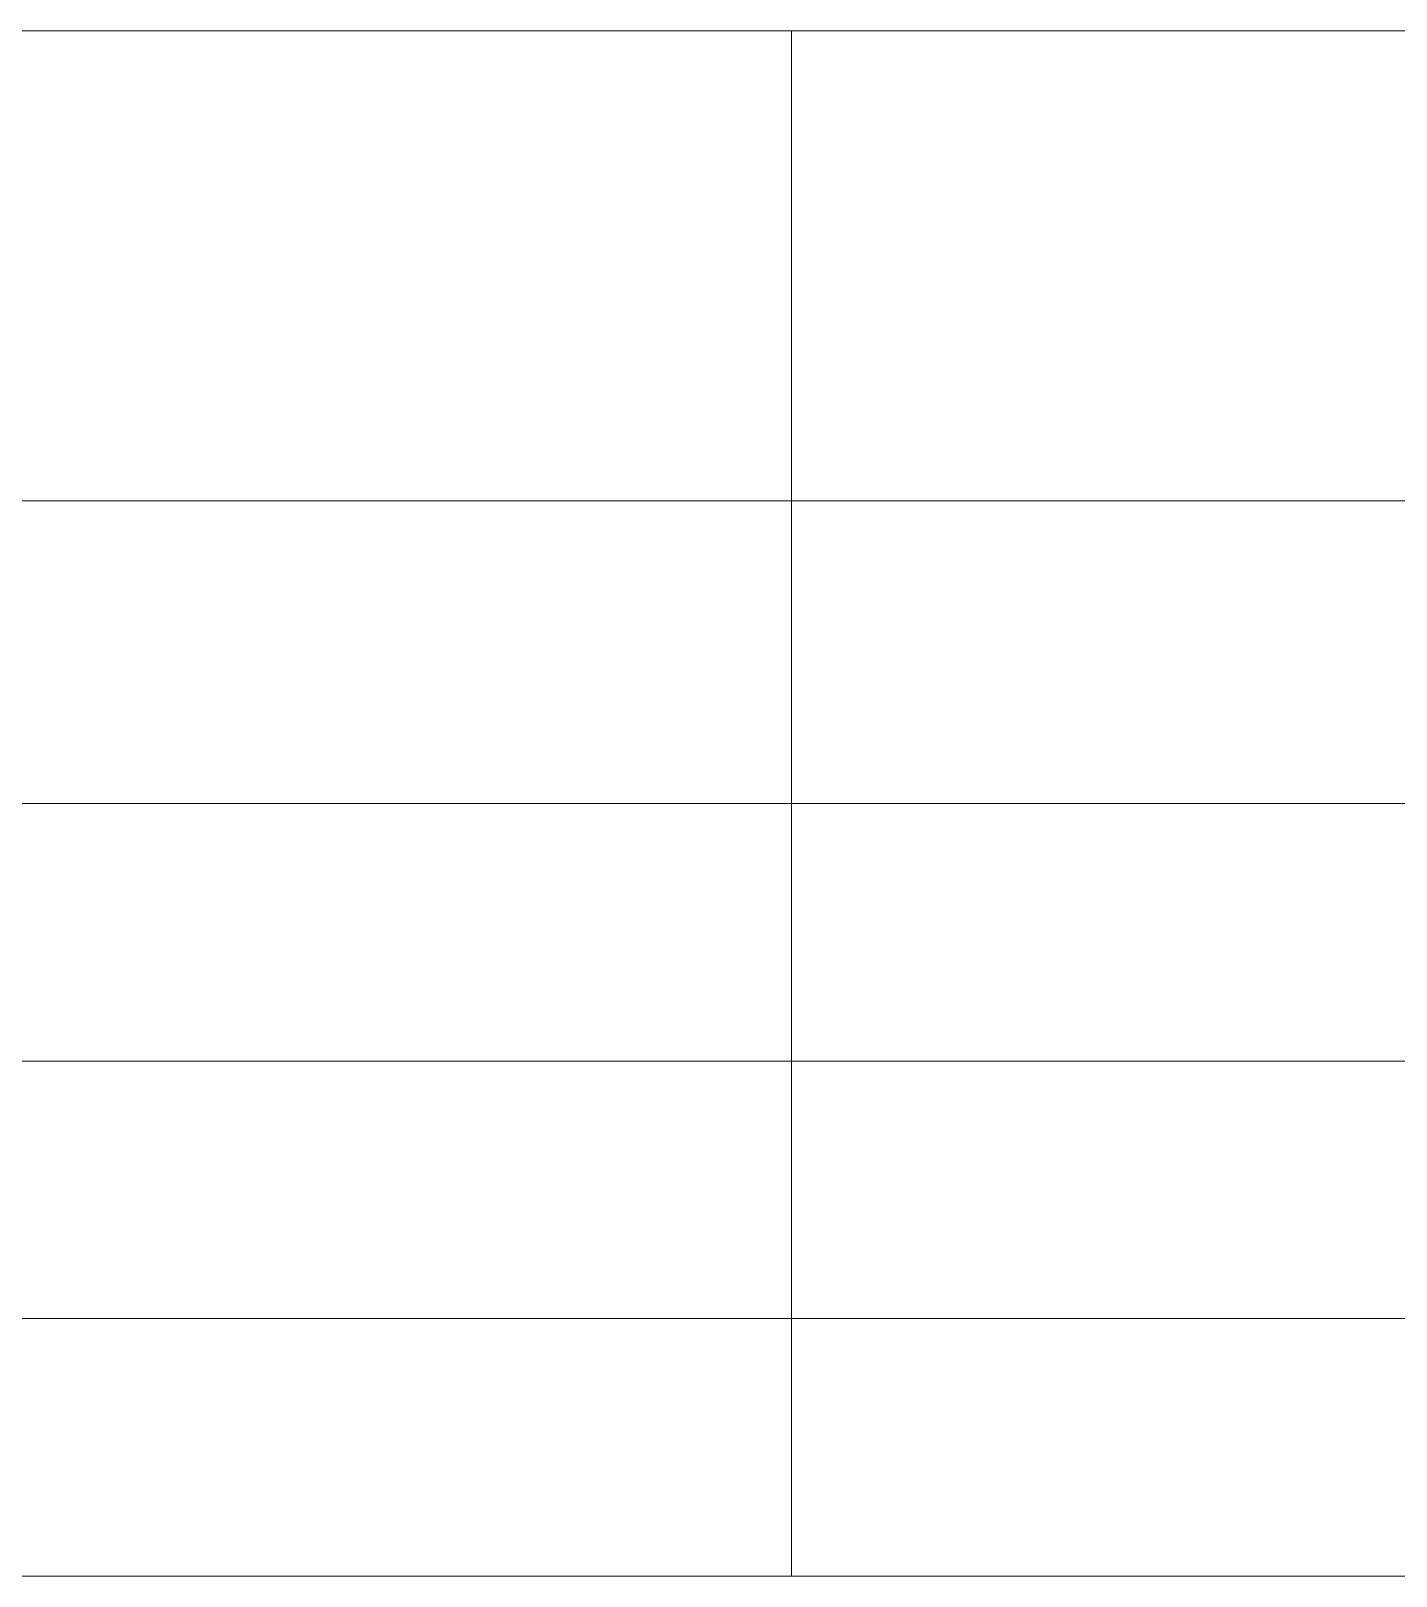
# Model space of a CAD drawing. Header units: millimetres. Extents: x 0 to 53000, y -591 to 24400.
# Drawn here: x 25395 to 25925, y 2325 to 2925 of the extents above; entities that cross this region are included whole.
import ezdxf

# ---------------------------------------------------------------- set-up
doc = ezdxf.new("R2010")
doc.units = ezdxf.units.MM
doc.layers.add('Привязки', color=2, linetype='Continuous', lineweight=0, plot=False, transparency=0.8)

msp = doc.modelspace()

# ---------------------------------------------------------------- linework, layer by layer
at = {"layer": 'Привязки'}
for p, q in [((24502.11543, 2925), (26793.83296, 2925)), ((25690.12276, 2925), (25690.12276, 2325)), ((24502.11543, 2742.5), (26793.83296, 2742.5)), ((24502.11543, 2625), (26793.83296, 2625)), ((24502.11543, 2525), (26793.83296, 2525)), ((24502.11543, 2425), (26793.83296, 2425)), ((24502.11543, 2325), (26793.83296, 2325))]:
    msp.add_line(p, q, dxfattribs=at)

doc.saveas('drawing.dxf')
